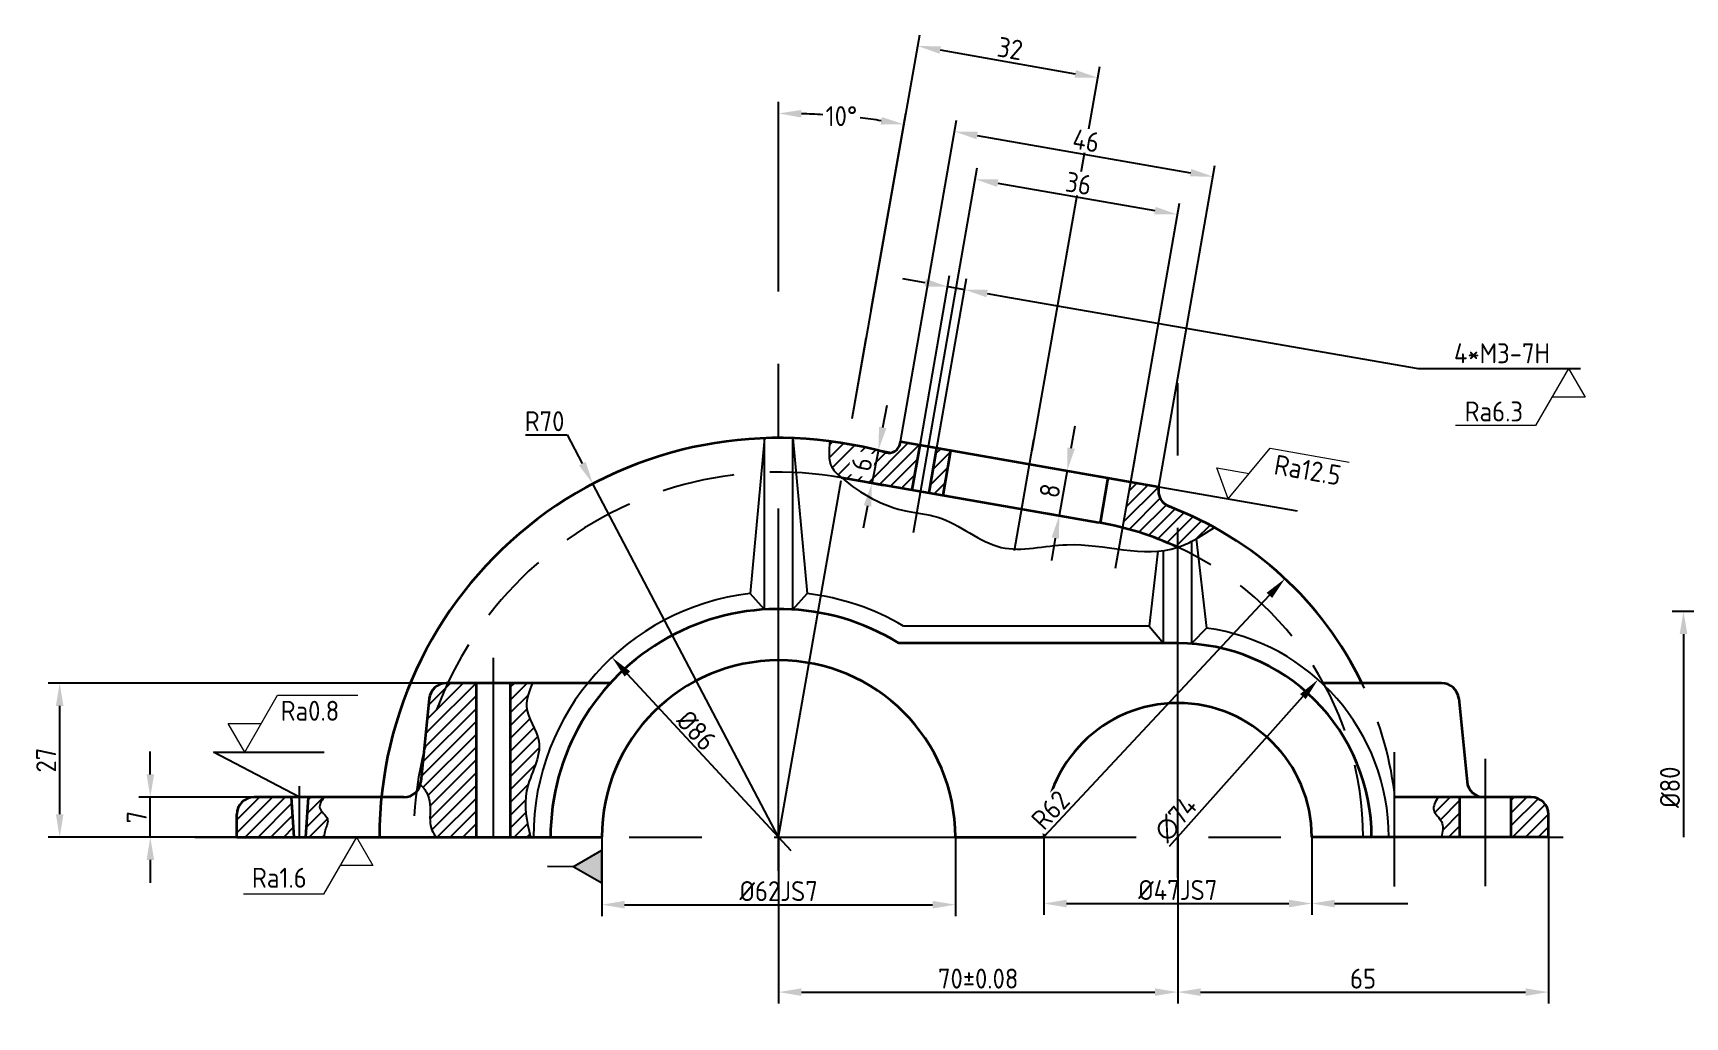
# Model space of a CAD drawing. Header units: millimetres. Extents: x 2023 to 2462, y 1729 to 2068.
# Drawn here: x 2024.7 to 2314.4, y 1895.3 to 2067.8 of the extents above; entities that cross this region are included whole.
import ezdxf
from ezdxf import colors
from ezdxf.entities.mleader import LeaderData, LeaderLine
from ezdxf.math import Vec2, Vec3

# ---------------------------------------------------------------- set-up
doc = ezdxf.new("R2010")
doc.units = ezdxf.units.MM
doc.linetypes.add('CENTERX2', pattern=[101.6, 63.5, -12.7, 12.7, -12.7])
doc.linetypes.add('HIDDENX2', pattern=[19.05, 12.7, -6.35])
for name, color, linetype in [('中心线', 1, 'CENTERX2'), ('标注', 3, 'Continuous'), ('细实线', 7, 'Continuous'), ('虚线', 7, 'HIDDENX2')]:
    doc.layers.add(name, color=color, linetype=linetype)
doc.layers.add('粗实线', color=7, linetype='Continuous', lineweight=35)
doc.styles.add('ISOCP', font='isocp.shx', dxfattribs={"height": 3.5})
doc.styles.get("Standard").update_dxf_attribs({"font": 'arial.ttf'})
doc.dimstyles.new('ISO-25$0', dxfattribs={"dimtxt": 3.5, "dimasz": 4, "dimexe": 2, "dimexo": 0, "dimtad": 1, "dimtoh": 1, "dimdsep": 46, "dimtxsty": 'ISOCP', "dimcen": 2.5, "dimadec": 0, "dimazin": 0, "dimtfac": 1, "dimtmove": 0, "dimatfit": 3, "dimfxl": 1, "dimtfill": 1, "dimarcsym": 0})
doc.dimstyles.new('ISO-25$2', dxfattribs={"dimtxt": 3.5, "dimasz": 4, "dimexe": 2, "dimexo": 0, "dimtad": 0, "dimtih": 1, "dimtoh": 1, "dimdsep": 46, "dimtxsty": 'ISOCP', "dimcen": 2.5, "dimadec": 0, "dimazin": 0, "dimtfac": 1, "dimtmove": 0, "dimatfit": 3, "dimfxl": 1, "dimtfill": 1, "dimarcsym": 0})
doc.dimstyles.new('ISO-25$3', dxfattribs={"dimtxt": 3.5, "dimasz": 4, "dimexe": 2, "dimexo": 0, "dimtad": 1, "dimtoh": 1, "dimdsep": 46, "dimtxsty": 'ISOCP', "dimcen": 2.5, "dimadec": 0, "dimazin": 0, "dimtfac": 1, "dimtmove": 0, "dimatfit": 3, "dimfxl": 1, "dimtfill": 1, "dimarcsym": 0})
doc.dimstyles.new('ISO-25$4', dxfattribs={"dimtxt": 3.5, "dimasz": 4, "dimexe": 2, "dimexo": 0, "dimtad": 1, "dimtoh": 1, "dimdsep": 46, "dimtxsty": 'ISOCP', "dimcen": 2.5, "dimadec": 0, "dimazin": 0, "dimtfac": 1, "dimtmove": 0, "dimatfit": 3, "dimfxl": 1, "dimtfill": 1, "dimarcsym": 0})
doc.dimstyles.new('半剖 ISO-25', dxfattribs={"dimtxt": 3.5, "dimasz": 4, "dimexe": 2, "dimexo": 0, "dimtad": 1, "dimtoh": 1, "dimdsep": 46, "dimtxsty": 'ISOCP', "dimblk2": 'NONE', "dimsah": 1, "dimcen": 2.5, "dimse2": 1, "dimadec": 0, "dimazin": 0, "dimtfac": 1, "dimtmove": 0, "dimatfit": 3, "dimfxl": 1, "dimarcsym": 0})
pattern_1 = [(45, (-795.8402, -80.04), (-1.122532, 1.122532), [])]

# ---------------------------------------------------------------- blocks, each defined once
blk = doc.blocks.new('*D101')
at = {"layer": 'Defpoints', "color": 0, "transparency": 16777216}
for p in [(2333.64, 1966.39), (2314.11, 1926.8), (2333.64, 1926.8)]:
    blk.add_point(p, dxfattribs=at)
at = {"layer": '标注', "color": 0, "lineweight": -2, "transparency": 16777216}
for p, q in [((2333.64, 1966.39), (2312.11, 1966.39)), ((2314.11, 1962.39), (2314.11, 1926.8))]:
    blk.add_line(p, q, dxfattribs=at)
at = {"layer": '标注', "color": 0, "transparency": 16777216}
blk.add_solid([(2313.44, 1962.39), (2314.78, 1962.39), (2314.11, 1966.39)], dxfattribs=at)
at = {"layer": '标注', "color": 0, "transparency": 16777216, "insert": (2311.73, 1935.55), "char_height": 3.5, "attachment_point": 5, "rotation": 90, "style": 'ISOCP'}
blk.add_mtext('%%C80', dxfattribs=at)
blk = doc.blocks.new('_None')
blk = doc.blocks.new('*D79')
at = {"layer": 'Defpoints', "color": 0, "transparency": 16777216}
for p in [(2201.91, 1926.8), (2248.91, 1926.8), (2248.91, 1915.15)]:
    blk.add_point(p, dxfattribs=at)
at = {"layer": '标注', "color": 0, "lineweight": -2, "transparency": 16777216}
for p, q in [((2201.91, 1926.8), (2201.91, 1913.15)), ((2248.91, 1926.8), (2248.91, 1913.15)), ((2205.91, 1915.15), (2244.91, 1915.15))]:
    blk.add_line(p, q, dxfattribs=at)
at = {"layer": '标注', "color": 0, "transparency": 16777216}
for points in [[(2205.91, 1915.82), (2205.91, 1914.48), (2201.91, 1915.15)], [(2244.91, 1915.82), (2244.91, 1914.48), (2248.91, 1915.15)]]:
    blk.add_solid(points, dxfattribs=at)
at = {"layer": '标注', "color": 0, "transparency": 16777216, "insert": (2225.41, 1917.52), "char_height": 3.5, "attachment_point": 5, "style": 'ISOCP', "bg_fill": 3, "box_fill_scale": 1.1, "bg_fill_color": 256, "bg_fill_true_color": 13158600, "bg_fill_transparency": 0}
blk.add_mtext('%%C47JS7', dxfattribs=at)
blk = doc.blocks.new('*D80')
at = {"layer": 'Defpoints', "color": 0, "transparency": 16777216}
for p in [(2124.41, 1926.8), (2186.41, 1926.8), (2186.41, 1914.95)]:
    blk.add_point(p, dxfattribs=at)
at = {"layer": '标注', "color": 0, "lineweight": -2, "transparency": 16777216}
for p, q in [((2124.41, 1926.8), (2124.41, 1912.95)), ((2186.41, 1926.8), (2186.41, 1912.95)), ((2128.41, 1914.95), (2182.41, 1914.95))]:
    blk.add_line(p, q, dxfattribs=at)
at = {"layer": '标注', "color": 0, "transparency": 16777216}
for points in [[(2128.41, 1915.62), (2128.41, 1914.28), (2124.41, 1914.95)], [(2182.41, 1915.62), (2182.41, 1914.28), (2186.41, 1914.95)]]:
    blk.add_solid(points, dxfattribs=at)
at = {"layer": '标注', "color": 0, "transparency": 16777216, "insert": (2155.41, 1917.33), "char_height": 3.5, "attachment_point": 5, "style": 'ISOCP', "bg_fill": 3, "box_fill_scale": 1.1, "bg_fill_color": 256, "bg_fill_true_color": 13158600, "bg_fill_transparency": 0}
blk.add_mtext('%%C62JS7', dxfattribs=at)
blk = doc.blocks.new('*D81')
at = {"layer": 'Defpoints', "color": 0, "transparency": 16777216}
for p in [(2155.41, 1926.8), (2225.41, 1926.8), (2225.41, 1899.62)]:
    blk.add_point(p, dxfattribs=at)
at = {"layer": '标注', "color": 0, "lineweight": -2, "transparency": 16777216}
for p, q in [((2155.41, 1926.8), (2155.41, 1897.62)), ((2225.41, 1926.8), (2225.41, 1897.62)), ((2159.41, 1899.62), (2221.41, 1899.62))]:
    blk.add_line(p, q, dxfattribs=at)
at = {"layer": '标注', "color": 0, "transparency": 16777216}
for points in [[(2159.41, 1900.28), (2159.41, 1898.95), (2155.41, 1899.62)], [(2221.41, 1900.28), (2221.41, 1898.95), (2225.41, 1899.62)]]:
    blk.add_solid(points, dxfattribs=at)
at = {"layer": '标注', "color": 0, "transparency": 16777216, "insert": (2190.41, 1901.99), "char_height": 3.5, "attachment_point": 5, "style": 'ISOCP', "bg_fill": 3, "box_fill_scale": 1.1, "bg_fill_color": 256, "bg_fill_true_color": 13158600, "bg_fill_transparency": 0}
blk.add_mtext('70%%P0.08', dxfattribs=at)
blk = doc.blocks.new('*D82')
at = {"layer": 'Defpoints', "color": 0, "transparency": 16777216}
for p in [(2225.41, 1926.8), (2290.41, 1926.8), (2290.41, 1899.62)]:
    blk.add_point(p, dxfattribs=at)
at = {"layer": '标注', "color": 0, "lineweight": -2, "transparency": 16777216}
for p, q in [((2225.41, 1926.8), (2225.41, 1897.62)), ((2290.41, 1926.8), (2290.41, 1897.62)), ((2229.41, 1899.62), (2286.41, 1899.62))]:
    blk.add_line(p, q, dxfattribs=at)
at = {"layer": '标注', "color": 0, "transparency": 16777216}
for points in [[(2229.41, 1900.28), (2229.41, 1898.95), (2225.41, 1899.62)], [(2286.41, 1900.28), (2286.41, 1898.95), (2290.41, 1899.62)]]:
    blk.add_solid(points, dxfattribs=at)
at = {"layer": '标注', "color": 0, "transparency": 16777216, "insert": (2257.91, 1901.99), "char_height": 3.5, "attachment_point": 5, "style": 'ISOCP', "bg_fill": 3, "box_fill_scale": 1.1, "bg_fill_color": 256, "bg_fill_true_color": 13158600, "bg_fill_transparency": 0}
blk.add_mtext('65', dxfattribs=at)
blk = doc.blocks.new('*D83')
at = {"layer": 'Defpoints', "color": 0, "transparency": 16777216}
blk.add_point((2244.22, 1972.12), dxfattribs=at)
at = {"layer": '标注', "color": 0, "lineweight": -2, "transparency": 16777216}
blk.add_line((2202.06, 1926.97), (2241.49, 1969.2), dxfattribs=at)
at = {"layer": '标注', "color": 0, "transparency": 16777216}
blk.add_solid([(2241, 1969.65), (2241.97, 1968.74), (2244.22, 1972.12)], dxfattribs=at)
at = {"layer": '标注', "color": 0, "transparency": 16777216, "insert": (2203.09, 1931.55), "char_height": 3.5, "attachment_point": 5, "rotation": 46.9681, "style": 'ISOCP', "bg_fill": 3, "box_fill_scale": 1.1, "bg_fill_color": 256, "bg_fill_true_color": 13158600, "bg_fill_transparency": 0}
blk.add_mtext('R62', dxfattribs=at)
at = {"layer": 'Defpoints', "color": 0, "transparency": 16777216}
blk.add_point((2201.91, 1926.8), dxfattribs=at)
blk = doc.blocks.new('*D84')
at = {"layer": 'Defpoints', "color": 0, "transparency": 16777216}
for p in [(2250.02, 1954.43), (2200.8, 1899.17)]:
    blk.add_point(p, dxfattribs=at)
at = {"layer": '标注', "color": 0, "lineweight": -2, "transparency": 16777216}
blk.add_line((2223.98, 1925.2), (2247.36, 1951.44), dxfattribs=at)
at = {"layer": '标注', "color": 0, "transparency": 16777216}
blk.add_solid([(2246.86, 1951.88), (2247.86, 1951), (2250.02, 1954.43)], dxfattribs=at)
at = {"layer": '标注', "color": 0, "transparency": 16777216, "insert": (2225.07, 1929.99), "char_height": 3.5, "attachment_point": 5, "rotation": 48.3043, "style": 'ISOCP'}
blk.add_mtext('∅74', dxfattribs=at)
blk = doc.blocks.new('*D85')
at = {"layer": 'Defpoints', "color": 0, "transparency": 16777216}
for p in [(2126.17, 1958.33), (2184.66, 1895.26)]:
    blk.add_point(p, dxfattribs=at)
at = {"layer": '标注', "color": 0, "lineweight": -2, "transparency": 16777216}
blk.add_line((2157.62, 1924.42), (2128.89, 1955.4), dxfattribs=at)
at = {"layer": '标注', "color": 0, "transparency": 16777216}
blk.add_solid([(2129.38, 1955.85), (2128.4, 1954.95), (2126.17, 1958.33)], dxfattribs=at)
blk = doc.blocks.new('*D86')
at = {"layer": 'Defpoints', "color": 0, "transparency": 16777216}
for p in [(2122.84, 1988.76), (2155.41, 1926.8)]:
    blk.add_point(p, dxfattribs=at)
at = {"layer": '标注', "color": 0, "lineweight": -2, "transparency": 16777216}
for p, q in [((2111.04, 1997.36), (2118.32, 1997.36)), ((2118.32, 1997.36), (2120.98, 1992.3)), ((2155.41, 1926.8), (2122.84, 1988.76))]:
    blk.add_line(p, q, dxfattribs=at)
at = {"layer": '标注', "color": 0, "transparency": 16777216}
blk.add_solid([(2121.57, 1992.61), (2120.39, 1991.99), (2122.84, 1988.76)], dxfattribs=at)
at = {"layer": '标注', "color": 0, "transparency": 16777216, "insert": (2114.37, 1999.73), "char_height": 3.5, "attachment_point": 5, "style": 'ISOCP', "bg_fill": 3, "box_fill_scale": 1.1, "bg_fill_color": 256, "bg_fill_true_color": 13158600, "bg_fill_transparency": 0}
blk.add_mtext('R70', dxfattribs=at)
blk = doc.blocks.new('基准')
at = {"layer": '细实线', "transparency": 33554687}
h = blk.add_hatch(color=256, dxfattribs=at)
h.set_gradient(color1=(0, 255, 0), color2=(0, 255, 0), tint=1)
h.paths.add_polyline_path([(2.89, 5), (-2.89, 5), (0, 0)])
at = {"layer": '标注'}
for p, q in [((-2.89, 5), (2.89, 5)), ((0, 0), (-2.89, 5)), ((0, 0), (2.89, 5))]:
    blk.add_line(p, q, dxfattribs=at)
blk = doc.blocks.new('*D87')
at = {"layer": 'Defpoints', "color": 0, "transparency": 16777216}
for p in [(2080.05, 1933.8), (2080.05, 1926.8)]:
    blk.add_point(p, dxfattribs=at)
at = {"layer": '标注', "color": 0, "lineweight": -2, "transparency": 16777216}
for p, q in [((2045.22, 1937.8), (2045.22, 1941.8)), ((2080.05, 1933.8), (2043.22, 1933.8)), ((2045.22, 1926.8), (2045.22, 1933.8)), ((2080.05, 1926.8), (2043.22, 1926.8)), ((2045.22, 1922.8), (2045.22, 1918.8))]:
    blk.add_line(p, q, dxfattribs=at)
at = {"layer": '标注', "color": 0, "transparency": 16777216}
for points in [[(2044.56, 1937.8), (2045.89, 1937.8), (2045.22, 1933.8)], [(2044.56, 1922.8), (2045.89, 1922.8), (2045.22, 1926.8)]]:
    blk.add_solid(points, dxfattribs=at)
at = {"layer": '标注', "color": 0, "transparency": 16777216, "insert": (2042.85, 1930.3), "char_height": 3.5, "attachment_point": 5, "rotation": 90, "style": 'ISOCP', "bg_fill": 3, "box_fill_scale": 1.1, "bg_fill_color": 256, "bg_fill_true_color": 13158600, "bg_fill_transparency": 0}
blk.add_mtext('7', dxfattribs=at)
at = {"layer": 'Defpoints', "color": 0, "transparency": 16777216}
blk.add_point((2045.22, 1933.8), dxfattribs=at)
blk = doc.blocks.new('*D88')
at = {"layer": 'Defpoints', "color": 0, "transparency": 16777216}
for p in [(2029.33, 1953.8), (2103.75, 1953.8), (2087.82, 1926.8)]:
    blk.add_point(p, dxfattribs=at)
at = {"layer": '标注', "color": 0, "lineweight": -2, "transparency": 16777216}
for p, q in [((2103.75, 1953.8), (2027.33, 1953.8)), ((2029.33, 1930.8), (2029.33, 1949.8)), ((2087.82, 1926.8), (2027.33, 1926.8))]:
    blk.add_line(p, q, dxfattribs=at)
at = {"layer": '标注', "color": 0, "transparency": 16777216}
for points in [[(2028.66, 1949.8), (2029.99, 1949.8), (2029.33, 1953.8)], [(2028.66, 1930.8), (2029.99, 1930.8), (2029.33, 1926.8)]]:
    blk.add_solid(points, dxfattribs=at)
at = {"layer": '标注', "color": 0, "transparency": 16777216, "insert": (2026.95, 1940.3), "char_height": 3.5, "attachment_point": 5, "rotation": 90, "style": 'ISOCP', "bg_fill": 3, "box_fill_scale": 1.1, "bg_fill_color": 256, "bg_fill_true_color": 13158600, "bg_fill_transparency": 0}
blk.add_mtext('27', dxfattribs=at)
blk = doc.blocks.new('*D89')
at = {"layer": 'Defpoints', "color": 0, "transparency": 16777216}
for p in [(2155.41, 2027.54), (2171.67, 2019.32), (2155.41, 1926.8), (2155.41, 1920.9)]:
    blk.add_point(p, dxfattribs=at)
at = {"layer": '标注', "color": 0, "lineweight": -2, "transparency": 16777216}
for p, q in [((2155.41, 2027.54), (2155.41, 2055.71)), ((2171.67, 2019.32), (2177.72, 2053.76))]:
    blk.add_line(p, q, dxfattribs=at)
for start, end in [(86.4883, 88.194), (81.8399, 83.5423)]:
    blk.add_arc((2155.41, 1926.8), 126.91, start, end, dxfattribs=at)
at = {"layer": '标注', "color": 0, "transparency": 16777216}
for points in [[(2159.4, 2052.98), (2159.42, 2054.31), (2155.41, 2053.71)], [(2173.53, 2053.08), (2173.32, 2051.76), (2177.37, 2051.79)]]:
    blk.add_solid(points, dxfattribs=at)
at = {"layer": '标注', "color": 0, "transparency": 16777216, "insert": (2166.43, 2053.23), "char_height": 3.5, "attachment_point": 5, "style": 'ISOCP', "bg_fill": 3, "box_fill_scale": 1.1, "bg_fill_color": 256, "bg_fill_true_color": 13158600, "bg_fill_transparency": 0}
blk.add_mtext('10°', dxfattribs=at)
at = {"layer": 'Defpoints', "color": 0, "transparency": 16777216}
blk.add_point((2170.09, 2052.85), dxfattribs=at)
blk = doc.blocks.new('*D61')
at = {"layer": 'Defpoints', "color": 0, "transparency": 16777216}
for p in [(2211.38, 2059.96), (2168.3, 2000.18), (2199.86, 1994.62)]:
    blk.add_point(p, dxfattribs=at)
at = {"layer": '标注', "color": 0, "lineweight": -2, "transparency": 16777216}
for p, q in [((2168.3, 2000.18), (2180.17, 2067.49)), ((2183.76, 2064.83), (2207.44, 2060.65)), ((2199.86, 1994.62), (2211.73, 2061.93))]:
    blk.add_line(p, q, dxfattribs=at)
at = {"layer": '标注', "color": 0, "transparency": 16777216}
for points in [[(2183.88, 2065.48), (2183.65, 2064.17), (2179.82, 2065.52)], [(2207.56, 2061.31), (2207.33, 2060), (2211.38, 2059.96)]]:
    blk.add_solid(points, dxfattribs=at)
at = {"layer": '标注', "color": 0, "transparency": 16777216, "insert": (2196.02, 2065.08), "char_height": 3.5, "attachment_point": 5, "rotation": 350, "style": 'ISOCP', "bg_fill": 3, "box_fill_scale": 1.1, "bg_fill_color": 256, "bg_fill_true_color": 13158600, "bg_fill_transparency": 0}
blk.add_mtext('32', dxfattribs=at)
blk = doc.blocks.new('*D90')
at = {"layer": 'Defpoints', "color": 0, "transparency": 16777216}
for p in [(2231.59, 2042.62), (2176.78, 1996.16), (2222.09, 1988.24)]:
    blk.add_point(p, dxfattribs=at)
at = {"layer": '标注', "color": 0, "lineweight": -2, "transparency": 16777216}
for p, q in [((2176.78, 1996.16), (2186.62, 2052.51)), ((2190.21, 2049.85), (2227.65, 2043.31)), ((2222.09, 1988.24), (2231.93, 2044.59))]:
    blk.add_line(p, q, dxfattribs=at)
at = {"layer": '标注', "color": 0, "transparency": 16777216}
for points in [[(2190.33, 2050.51), (2190.1, 2049.19), (2186.27, 2050.54)], [(2227.76, 2043.97), (2227.53, 2042.66), (2231.59, 2042.62)]]:
    blk.add_solid(points, dxfattribs=at)
at = {"layer": '标注', "color": 0, "transparency": 16777216, "insert": (2209.34, 2048.92), "char_height": 3.5, "attachment_point": 5, "rotation": 350.0934, "style": 'ISOCP', "bg_fill": 3, "box_fill_scale": 1.1, "bg_fill_color": 256, "bg_fill_true_color": 13158600, "bg_fill_transparency": 0}
blk.add_mtext('46', dxfattribs=at)
blk = doc.blocks.new('*D91')
at = {"layer": 'Defpoints', "color": 0, "transparency": 16777216}
for p in [(2225.35, 2035.98), (2181.7, 1995.3), (2217.17, 1989.1)]:
    blk.add_point(p, dxfattribs=at)
at = {"layer": '标注', "color": 0, "lineweight": -2, "transparency": 16777216}
for p, q in [((2181.7, 1995.3), (2190.23, 2044.14)), ((2193.83, 2041.49), (2221.41, 2036.67)), ((2217.17, 1989.1), (2225.7, 2037.95))]:
    blk.add_line(p, q, dxfattribs=at)
at = {"layer": '标注', "color": 0, "transparency": 16777216}
for points in [[(2193.94, 2042.14), (2193.71, 2040.83), (2189.89, 2042.17)], [(2221.53, 2037.32), (2221.3, 2036.01), (2225.35, 2035.98)]]:
    blk.add_solid(points, dxfattribs=at)
at = {"layer": '标注', "color": 0, "transparency": 16777216, "insert": (2208.03, 2041.42), "char_height": 3.5, "attachment_point": 5, "rotation": 350.0934, "style": 'ISOCP', "bg_fill": 3, "box_fill_scale": 1.1, "bg_fill_color": 256, "bg_fill_true_color": 13158600, "bg_fill_transparency": 0}
blk.add_mtext('36', dxfattribs=at)
blk = doc.blocks.new('*D92')
at = {"layer": 'Defpoints', "color": 0, "transparency": 16777216}
for p in [(2188.01, 2022.81), (2180.22, 1995.55), (2183.18, 1995.04)]:
    blk.add_point(p, dxfattribs=at)
at = {"layer": '标注', "color": 0, "lineweight": -2, "transparency": 16777216}
for p, q in [((2180.22, 1995.55), (2185.4, 2025.3)), ((2181.12, 2024.01), (2177.18, 2024.7)), ((2183.18, 1995.04), (2188.36, 2024.78)), ((2185.06, 2023.33), (2188.01, 2022.81)), ((2191.96, 2022.13), (2195.9, 2021.44))]:
    blk.add_line(p, q, dxfattribs=at)
at = {"layer": '标注', "color": 0, "transparency": 16777216}
for points in [[(2181.23, 2024.67), (2181, 2023.36), (2185.06, 2023.33)], [(2192.07, 2022.78), (2191.84, 2021.47), (2188.01, 2022.81)]]:
    blk.add_solid(points, dxfattribs=at)
blk = doc.blocks.new('*D93')
at = {"layer": 'Defpoints', "color": 0, "transparency": 16777216}
for p in [(2213.22, 1989.79), (2204.63, 1983.18), (2211.84, 1981.91)]:
    blk.add_point(p, dxfattribs=at)
at = {"layer": '标注', "color": 0, "lineweight": -2, "transparency": 16777216}
for p, q in [((2206.71, 1995), (2207.41, 1998.94)), ((2213.22, 1989.79), (2204.05, 1991.41)), ((2206.02, 1991.06), (2204.63, 1983.18)), ((2211.84, 1981.91), (2202.66, 1983.53)), ((2203.93, 1979.24), (2203.24, 1975.31))]:
    blk.add_line(p, q, dxfattribs=at)
at = {"layer": '标注', "color": 0, "transparency": 16777216}
for points in [[(2206.06, 1995.12), (2207.37, 1994.89), (2206.02, 1991.06)], [(2203.28, 1979.36), (2204.59, 1979.13), (2204.63, 1983.18)]]:
    blk.add_solid(points, dxfattribs=at)
at = {"layer": '标注', "color": 0, "transparency": 16777216, "insert": (2202.98, 1987.54), "char_height": 3.5, "attachment_point": 5, "rotation": 80, "style": 'ISOCP', "bg_fill": 3, "box_fill_scale": 1.1, "bg_fill_color": 256, "bg_fill_true_color": 13158600, "bg_fill_transparency": 0}
blk.add_mtext('8', dxfattribs=at)
blk = doc.blocks.new('*D94')
at = {"layer": '标注', "color": 0, "lineweight": -2, "transparency": 16777216}
for p, q in [((2173.67, 1998.62), (2174.43, 2002.55)), ((2167.56, 1995.74), (2174.87, 1994.32)), ((2172.91, 1994.7), (2171.76, 1988.81)), ((2166.42, 1989.85), (2173.73, 1988.43)), ((2171, 1984.88), (2170.24, 1980.95))]:
    blk.add_line(p, q, dxfattribs=at)
at = {"layer": '标注', "color": 0, "transparency": 16777216}
for points in [[(2173.02, 1998.75), (2174.33, 1998.5), (2172.91, 1994.7)], [(2170.35, 1985.01), (2171.66, 1984.75), (2171.76, 1988.81)]]:
    blk.add_solid(points, dxfattribs=at)
at = {"layer": '标注', "color": 0, "transparency": 16777216, "insert": (2170, 1992.21), "char_height": 3.5, "attachment_point": 5, "rotation": 79.0041, "style": 'ISOCP', "bg_fill": 3, "box_fill_scale": 1.1, "bg_fill_color": 256, "bg_fill_true_color": 13158600, "bg_fill_transparency": 0}
blk.add_mtext('6', dxfattribs=at)
at = {"layer": 'Defpoints', "color": 0, "transparency": 16777216}
for p in [(2167.56, 1995.74), (2166.42, 1989.85), (2171.76, 1988.81)]:
    blk.add_point(p, dxfattribs=at)
blk = doc.blocks.new('去除表面')
at = {"layer": '标注', "lineweight": 0}
for p, q in [((0, 0), (5.77, 10)), ((0, 0), (-2.89, 5)), ((-2.89, 5), (2.89, 5))]:
    blk.add_line(p, q, dxfattribs=at)
blk = doc.blocks.new('去除材料')
at = {"layer": '粗实线', "color": 3, "lineweight": 0}
blk.add_line((5.77, 10), (19.84, 10), dxfattribs=at)
blk.add_blockref('去除表面', (0, 0), dxfattribs=at)
blk = doc.blocks.new('RA12.5NEW')
at = {"color": 3, "lineweight": 35}
blk.add_blockref('去除材料', (0, 0), dxfattribs=at)
at = {"color": 3, "lineweight": 0, "insert": (7.03, 9.13), "char_height": 3.5, "attachment_point": 1, "style": 'ISOCP'}
blk.add_mtext_dynamic_manual_height_columns('Ra12.5', width=14.0667, gutter_width=17.5, heights=[0], dxfattribs=at)

msp = doc.modelspace()

# ---------------------------------------------------------------- hatches: boundary and pattern name
at = {"layer": '细实线', "transparency": 33554687}
h = msp.add_hatch(dxfattribs=at)
h.set_pattern_fill('ANSI31', color=256, scale=0.5)
h.set_pattern_definition(pattern_1)
edge = h.paths.add_edge_path()
edge.add_line((2102.408, 1953.8), (2097.382, 1953.8))
edge.add_arc((2155.408, 1926.8), 64, 155.04698, 166.3327)
edge.add_line((2093.22, 1941.922), (2092.678, 1936.501))
edge.add_arc((2089.693, 1936.8), 3, 345.3139, 354.28941, ccw=False)
edge.add_spline(control_points=[(2092.595, 1936.039), (2093.11, 1935.439), (2094.633, 1933.662), (2094.096, 1930.604), (2094.47, 1928.068), (2095.039, 1927.195), (2095.296, 1926.8)], knot_values=[0, 0, 0, 0, 2.2971954, 6.7930294, 8.4871177, 9.8842731, 9.8842731, 9.8842731, 9.8842731], degree=3, periodic=0)
edge.add_line((2095.296, 1926.8), (2102.408, 1926.8))
edge.add_line((2102.408, 1926.8), (2102.408, 1953.8))
h.paths.add_polyline_path([(2097.382, 1953.8), (2097.123, 1953.8, 0.3853136), (2094.138, 1951.098), (2093.22, 1941.922, -0.0492831)], flags=17)
edge = h.paths.add_edge_path()
edge.add_spline(control_points=[(2111.868, 1926.8), (2111.259, 1929.521), (2109.982, 1935.233), (2115.319, 1942.906), (2110.265, 1948.959), (2111.682, 1952.429), (2112.242, 1953.8)], knot_values=[0, 0, 0, 0, 8.1593761, 17.1239706, 23.5760749, 27.78678, 27.78678, 27.78678, 27.78678], degree=3, periodic=0)
edge.add_line((2112.242, 1953.8), (2108.408, 1953.8))
edge.add_line((2108.408, 1953.8), (2108.408, 1926.8))
edge.add_line((2108.408, 1926.8), (2111.868, 1926.8))
h.paths.add_polyline_path([(2180.224, 1995.556), (2176.777, 1996.158), (2176.715, 1995.807, -0.4430306), (2174.208, 1994.228, 0.0244969), (2167.523, 1995.744), (2166.484, 1989.834), (2178.835, 1987.677)])
edge = h.paths.add_edge_path()
edge.add_arc((2155.408, 1926.8), 70, 80.03392, 82.6044)
edge.add_spline(control_points=[(2164.418, 1996.218), (2164.238, 1994.578), (2163.959, 1992.053), (2165.768, 1990.398), (2166.419, 1989.846)], knot_values=[0, 0, 0, 0, 4.5637493, 7.0298501, 7.0298501, 7.0298501, 7.0298501], degree=3, periodic=0)
edge.add_line((2166.419, 1989.846), (2166.484, 1989.834))
edge.add_line((2166.484, 1989.834), (2167.523, 1995.744))
h.paths.add_polyline_path([(2222.061, 1988.075), (2222.091, 1988.244), (2217.165, 1989.104), (2215.747, 1981.063, -0.0458654), (2225.408, 1977.63), (2225.408, 1984.174, 0.0063262), (2223.949, 1984.75, -0.3599043)])
h.paths.add_polyline_path([(2185.642, 1994.609), (2183.18, 1995.039), (2181.79, 1987.161), (2184.253, 1986.731)])
edge = h.paths.add_edge_path()
edge.add_arc((2201.908, 1926.8), 62, 61.13804, 67.72625)
edge.add_line((2225.408, 1984.174), (2225.408, 1977.63))
edge.add_spline(control_points=[(2225.408, 1977.63), (2226.259, 1977.911), (2227.098, 1978.284), (2227.908, 1978.704)], knot_values=[68.7499605, 68.7499605, 68.7499605, 68.7499605, 71.4713153, 71.4713153, 71.4713153, 71.4713153], degree=3, periodic=0)
edge.add_spline(control_points=[(2227.908, 1978.704), (2227.976, 1978.739), (2228.221, 1978.868), (2228.464, 1979.001), (2228.639, 1979.099)], knot_values=[71.4713153, 71.4713153, 71.4713153, 71.4713153, 71.6978868, 72.2985315, 72.2985315, 72.2985315, 72.2985315], degree=3, periodic=0)
edge.add_spline(control_points=[(2228.639, 1979.099), (2229.738, 1979.717), (2230.787, 1980.408), (2231.836, 1981.099)], knot_values=[72.2985315, 72.2985315, 72.2985315, 72.2985315, 76.0704566, 76.0704566, 76.0704566, 76.0704566], degree=3, periodic=0)
edge = h.paths.add_edge_path()
edge.add_line((2274.908, 1933.8), (2271.078, 1933.8))
edge.add_spline(control_points=[(2271.078, 1933.8), (2270.607, 1933.011), (2269.656, 1931.42), (2272.239, 1929.566), (2271.864, 1927.754), (2271.667, 1926.8)], knot_values=[0, 0, 0, 0, 2.3943137, 4.8341639, 7.5441708, 7.5441708, 7.5441708, 7.5441708], degree=3, periodic=0)
edge.add_line((2271.667, 1926.8), (2274.908, 1926.8))
edge.add_line((2274.908, 1926.8), (2274.908, 1933.8))
h.paths.add_polyline_path([(2290.408, 1930.8, 0.4142136), (2287.408, 1933.8), (2283.908, 1933.8), (2283.908, 1926.8), (2290.408, 1926.8)])
h.paths.add_polyline_path([(2365.636, 1987.8, -0.4142136), (2368.636, 1990.8), (2385.636, 1990.8), (2385.636, 1996.8), (2362.636, 1996.8, 0.4142136), (2359.636, 1993.8), (2359.636, 1972.432, -0.3765011), (2357.026, 1969.457), (2333.636, 1966.389), (2333.636, 1957.389), (2335.959, 1957.389, -0.0656492), (2335.847, 1958.238, -1), (2342.398, 1958.238, -0.0656492), (2342.286, 1957.389), (2365.636, 1957.389)])
h.paths.add_polyline_path([(2411.636, 1981.174, 0.4142136), (2408.636, 1984.174), (2385.636, 1984.174), (2385.636, 1978.174), (2402.636, 1978.174, -0.4142136), (2405.636, 1975.174), (2405.636, 1950.3), (2429.865, 1950.3, -0.1383521), (2429.472, 1951.693, -1), (2434.804, 1951.693, -0.1383521), (2434.411, 1950.3), (2437.636, 1950.3), (2437.636, 1960.8), (2414.292, 1963.493, -0.3809535), (2411.636, 1966.474)])
h = msp.add_hatch(dxfattribs=at)
h.set_pattern_fill('ANSI31', color=256, scale=0.5)
h.set_pattern_definition(pattern_1)
edge = h.paths.add_edge_path()
edge.add_spline(control_points=[(2075.641, 1926.8), (2075.707, 1927.212), (2075.874, 1928.264), (2076.875, 1930.215), (2074.291, 1931.711), (2075.235, 1933.131), (2075.68, 1933.8)], knot_values=[0, 0, 0, 0, 1.2766848, 3.2606827, 5.5642399, 7.619391, 7.619391, 7.619391, 7.619391], degree=3, periodic=0)
edge.add_line((2075.68, 1933.8), (2072.908, 1933.8))
edge.add_line((2072.908, 1933.8), (2072.408, 1926.8))
edge.add_line((2072.408, 1926.8), (2075.641, 1926.8))
h.paths.add_polyline_path([(2069.908, 1933.8), (2063.408, 1933.8, 0.4142136), (2060.408, 1930.8), (2060.408, 1926.8), (2070.408, 1926.8)])

# ---------------------------------------------------------------- linework, layer by layer
at = {"layer": '中心线'}
for p, q in [((2155.408, 1920.905), (2155.408, 2027.537)), ((2155.408, 1926.8), (2171.666, 2019.323)), ((2225.408, 1917.525), (2225.408, 2010.186)), ((2179.039, 1980.194), (2182.466, 1999.627)), ((2196.765, 1977.068), (2200.192, 1996.502)), ((2214.492, 1973.943), (2217.919, 1993.376)), ((2105.408, 1926.8), (2105.408, 1958.255)), ((2263.408, 1918.138), (2263.408, 1941.679)), ((2279.408, 1918.204), (2279.408, 1940.511)), ((2071.408, 1926.8), (2071.408, 1935.747)), ((2053.017, 1926.8), (2292.99, 1926.8))]:
    msp.add_line(p, q, dxfattribs=at)
at = {"layer": '标注'}
for p, q in [((2267.556, 2008.966), (2296.019, 2008.966)), ((2119.408, 1921.609), (2114.886, 1921.638))]:
    msp.add_line(p, q, dxfattribs=at)
at = {"layer": '粗实线'}
for p, q in [((2176.715, 1995.807), (2176.777, 1996.158)), ((2176.777, 1996.158), (2222.096, 1988.243)), ((2167.451, 1995.756), (2167.563, 1995.736)), ((2178.835, 1987.676), (2180.224, 1995.555)), ((2181.791, 1987.162), (2183.18, 1995.04)), ((2184.253, 1986.731), (2185.642, 1994.609)), ((2166.419, 1989.846), (2211.542, 1981.965)), ((2211.836, 1981.913), (2213.225, 1989.792)), ((2222.061, 1988.075), (2222.091, 1988.244)), ((2225.408, 1960.8), (2176.479, 1960.8)), ((2125.895, 1953.8), (2097.123, 1953.8)), ((2102.408, 1926.8), (2102.408, 1953.8)), ((2108.408, 1926.8), (2108.408, 1953.8)), ((2271.693, 1953.8), (2250.706, 1953.8)), ((2094.138, 1951.098), (2092.678, 1936.501)), ((2274.678, 1951.098), (2276.138, 1936.501)), ((2089.693, 1933.8), (2063.408, 1933.8)), ((2069.908, 1933.8), (2070.408, 1926.8)), ((2072.908, 1933.8), (2072.408, 1926.8)), ((2287.408, 1933.8), (2263.408, 1933.8)), ((2274.908, 1926.8), (2274.908, 1933.8)), ((2283.908, 1926.8), (2283.908, 1933.8)), ((2060.408, 1926.8), (2060.408, 1930.8)), ((2290.408, 1926.8), (2290.408, 1930.8)), ((2060.408, 1926.8), (2124.408, 1926.8)), ((2186.408, 1926.8), (2201.908, 1926.8)), ((2290.408, 1926.8), (2248.908, 1926.8))]:
    msp.add_line(p, q, dxfattribs=at)
for centre, radius, start, end in [((2155.408, 1926.8), 70, 74.42076, 180), ((2174.745, 1996.155), 2, 254.42076, 350), ((2225.015, 1987.554), 3, 170, 249.17608), ((2201.908, 1926.8), 62, 25.81609, 69.17608), ((2201.908, 1926.8), 56, 65.18796, 80.09337), ((2155.408, 1926.8), 40, 58.21167, 180), ((2225.408, 1926.8), 34, 359.93268, 90), ((2155.408, 1926.8), 31, 0, 180), ((2097.123, 1950.8), 3, 90, 174.28941), ((2271.693, 1950.8), 3, 5.71059, 90), ((2225.408, 1926.8), 23.5, 0, 180), ((2089.693, 1936.8), 3, 270, 354.28941), ((2279.123, 1936.8), 3, 185.71059, 270), ((2063.408, 1930.8), 3, 90, 180), ((2287.408, 1930.8), 3, 0, 90)]:
    msp.add_arc(centre, radius, start, end, dxfattribs=at)
at = {"layer": '细实线'}
for p, q in [((2152.908, 1996.755), (2150.408, 1969.513)), ((2152.908, 1966.722), (2152.908, 1996.755)), ((2157.908, 1966.722), (2157.908, 1996.755)), ((2157.908, 1996.755), (2160.408, 1969.51)), ((2228.639, 1979.099), (2230.448, 1963.455)), ((2221.928, 1976.948), (2220.408, 1963.8)), ((2222.908, 1960.722), (2222.908, 1977.056)), ((2227.908, 1960.722), (2227.908, 1978.704)), ((2220.408, 1963.8), (2177.317, 1963.8))]:
    msp.add_line(p, q, dxfattribs=at)
for centre, radius, start, end in [((2155.417, 1926.796), 43.009, 96.68734, 179.99551), ((2155.393, 1926.767), 43.036, 59.37381, 83.30832), ((2225.408, 1926.8), 37, 0, 82.17124)]:
    msp.add_arc(centre, radius, start, end, dxfattribs=at)
for points in [[(2164.418, 1996.218), (2164.755, 1991.666), (2166.419, 1989.846), (2177.944, 1983.945), (2183.317, 1982.897), (2194.439, 1977.611), (2205.981, 1978.081), (2225.408, 1977.63), (2228.11, 1978.81), (2231.836, 1981.099)], [(2112.242, 1953.8), (2111.212, 1949.717), (2113.366, 1943.635), (2111.212, 1934.933), (2111.868, 1926.8)], [(2092.595, 1936.039), (2093.917, 1934.16), (2094.286, 1929.68), (2094.61, 1928.017), (2095.296, 1926.8)], [(2075.68, 1933.8), (2074.949, 1931.879), (2076.278, 1929.998), (2075.902, 1928.05), (2075.641, 1926.8)], [(2271.078, 1933.8), (2270.304, 1931.534), (2271.667, 1929.51), (2271.667, 1926.8)]]:
    msp.add_spline(points, degree=3, dxfattribs=at)
at = {"layer": '虚线'}
for p, q in [((2152.908, 1966.722), (2150.408, 1969.513)), ((2157.908, 1966.722), (2160.408, 1969.51)), ((2220.408, 1963.8), (2222.908, 1960.8)), ((2230.448, 1963.455), (2227.908, 1960.8))]:
    msp.add_line(p, q, dxfattribs=at)
for centre, radius, start, end in [((2155.408, 1926.8), 64, 80, 180), ((2201.908, 1926.8), 56, 94.25948, 94.38563), ((2201.908, 1926.8), 56, 0, 65.18796), ((2201.908, 1926.8), 56, 131.46591, 131.4754), ((2201.893, 1926.797), 62.015, 7.28259, 25.81254)]:
    msp.add_arc(centre, radius, start, end, dxfattribs=at)

# ---------------------------------------------------------------- block references
at = {"layer": '标注', "rotation": 180}
msp.add_blockref('去除材料', (2293.946, 2008.966), dxfattribs=at)

# ---------------------------------------------------------------- texts
at = {"layer": '标注', "insert": (2273.853, 2013.392), "char_height": 3.5, "width": 18.375, "attachment_point": 1, "style": 'ISOCP'}
msp.add_mtext('4*M3-7H', dxfattribs=at)
at = {"layer": '标注', "insert": (2275.733, 2003.191), "char_height": 3.5, "attachment_point": 1, "style": 'ISOCP'}
msp.add_mtext_dynamic_manual_height_columns('Ra6.3', width=14.20659, gutter_width=17.5, heights=[0], dxfattribs=at)

# ---------------------------------------------------------------- dimensions: what is measured, and where the dimension line sits
at = {"layer": '标注'}
dim = msp.add_linear_dim(base=(2314.109, 1926.8), p1=(2333.636, 1966.389), p2=(2333.636, 1926.8), angle=90, text='%%C80', dimstyle='半剖 ISO-25', override={"dimjust": 2, "dimblk2": 'None', "dimsah": 1, "dimse2": 1, "dimsd2": 0}, dxfattribs=at)
dim.commit()
dim.dimension.update_dxf_attribs({"geometry": '*D101', "text_midpoint": (2311.734, 1935.551)})

# ---------------------------------------------------------------- next in the draw order: dimensions: what is measured, and where the dimension line sits
dim = msp.add_linear_dim(base=(2045.224, 1933.8), p1=(2080.055, 1926.8), p2=(2080.055, 1933.8), angle=90, dimstyle='ISO-25$0', dxfattribs=at)
dim.commit()
dim.dimension.update_dxf_attribs({"geometry": '*D87', "text_midpoint": (2042.849, 1930.3)})
for base, p1, p2, picture, middle in [((2186.408, 1914.951), (2124.408, 1926.8), (2186.408, 1926.8), '*D80', (2155.408, 1917.327)), ((2248.908, 1915.15), (2201.908, 1926.8), (2248.908, 1926.8), '*D79', (2225.408, 1917.525))]:
    dim = msp.add_linear_dim(base=base, p1=p1, p2=p2, text='%%C<>JS7', dimstyle='ISO-25$0', dxfattribs=at)
    dim.commit()
    dim.dimension.update_dxf_attribs({"geometry": picture, "text_midpoint": middle})

# ---------------------------------------------------------------- next in the draw order: block references
at = {"layer": '标注', "rotation": 29.99999999999998}
msp.add_blockref('基准', (2124.408, 1918.722), dxfattribs=at)

# ---------------------------------------------------------------- next in the draw order: texts
at = {"layer": '标注', "insert": (2063.053, 1921.42), "char_height": 3.5, "attachment_point": 1, "style": 'ISOCP'}
msp.add_mtext_dynamic_manual_height_columns('Ra1.6', width=14.92749, gutter_width=17.5, heights=[0], dxfattribs=at)

# ---------------------------------------------------------------- next in the draw order: dimensions: what is measured, and where the dimension line sits
at = {"layer": '标注'}
dim = msp.add_linear_dim(base=(2029.326, 1953.8), p1=(2087.821, 1926.8), p2=(2103.746, 1953.8), angle=90, dimstyle='ISO-25$0', dxfattribs=at)
dim.commit()
dim.dimension.update_dxf_attribs({"geometry": '*D88', "text_midpoint": (2026.95, 1940.3)})
dim = msp.add_linear_dim(base=(2225.408, 1899.615), p1=(2155.408, 1926.8), p2=(2225.408, 1926.8), text='<>%%P0.08', dimstyle='ISO-25$0', dxfattribs=at)
dim.commit()
dim.dimension.update_dxf_attribs({"geometry": '*D81', "text_midpoint": (2190.408, 1901.99)})

# ---------------------------------------------------------------- next in the draw order: linework, layer by layer
for p, q in [((2071.408, 1933.8), (2056.326, 1941.695)), ((2056.326, 1941.695), (2075.705, 1941.695))]:
    msp.add_line(p, q, dxfattribs=at)

# ---------------------------------------------------------------- next in the draw order: block references
msp.add_blockref('去除材料', (2061.771, 1941.695), dxfattribs=at)
at = {"layer": '标注', "rotation": 180}
msp.add_blockref('去除材料', (2081.378, 1926.8), dxfattribs=at)

# ---------------------------------------------------------------- next in the draw order: texts
at = {"layer": '标注', "insert": (2068.089, 1950.705), "char_height": 3.5, "attachment_point": 1, "style": 'ISOCP'}
msp.add_mtext_dynamic_manual_height_columns('Ra0.8', width=13.38846, gutter_width=17.5, heights=[0], dxfattribs=at)

# ---------------------------------------------------------------- next in the draw order: dimensions: what is measured, and where the dimension line sits
at = {"layer": '标注'}
dim = msp.add_diameter_dim_2p(p1=(2184.662, 1895.261), p2=(2126.172, 1958.332), text='          ', dimstyle='ISO-25$3', override={"dimtfill": 0}, dxfattribs=at)
dim.commit()
dim.dimension.update_dxf_attribs({"geometry": '*D85', "text_midpoint": (2152.439, 1930.007), "dimtype": 163})
dim = msp.add_linear_dim(base=(2290.408, 1899.615), p1=(2225.408, 1926.8), p2=(2290.408, 1926.8), dimstyle='ISO-25$0', override={"dimtmove": 1}, dxfattribs=at)
dim.commit()
dim.dimension.update_dxf_attribs({"geometry": '*D82', "text_midpoint": (2257.908, 1901.99)})

# ---------------------------------------------------------------- next in the draw order: dimensions: what is measured, and where the dimension line sits
for center, mpoint, picture, middle in [((2155.408, 1926.8), (2122.839, 1988.761), '*D86', (2114.368, 1997.359)), ((2201.908, 1926.8), (2244.217, 1972.12), '*D83', (2204.83, 1929.93))]:
    dim = msp.add_radius_dim(center=center, mpoint=mpoint, dimstyle='ISO-25$4', dxfattribs=at)
    dim.commit()
    dim.dimension.update_dxf_attribs({"geometry": picture, "text_midpoint": middle, "dimtype": 164})

# ---------------------------------------------------------------- next in the draw order: leaders
ml = msp.add_multileader_mtext('Standard', dxfattribs=at)
ml.set_content('', color=256)
ml.set_leader_properties()
ml.build(insert=Vec2(0, 0))
ml.multileader.update_dxf_attribs({"text_attachment_direction": 1})
ctx = ml.context
ctx.base_point, ctx.char_height, ctx.plane_origin = Vec3(2257.752, 1915.15), 3.5, Vec3(2248.908, 1915.15)
ctx.text_align_type = 1
notes = []
notes.append((ctx, [(0, (1, 1, 0), (2257.752, 1915.15), (1, 0), 8, [(0, [(2248.908, 1915.15)], 0, [])])]))
ctx.mtext.insert, ctx.mtext.alignment, ctx.mtext.flow_direction = Vec3(2257.752, 1920.65), 2, 5
for ctx, leaders in notes:
    for number, flags, end, landing, length, lines in leaders:
        leader = LeaderData()
        leader.index, (leader.has_last_leader_line, leader.has_dogleg_vector, leader.attachment_direction) = number, flags
        leader.last_leader_point, leader.dogleg_vector, leader.dogleg_length = Vec3(end), Vec3(landing), length
        for number, points, colour, breaks in lines:
            line = LeaderLine()
            line.index, line.vertices, line.color, line.breaks = number, Vec3.list(points), colors.encode_raw_color(colour), breaks
            leader.lines.append(line)
        ctx.leaders.append(leader)

# ---------------------------------------------------------------- next in the draw order: texts
at = {"layer": '粗实线', "lineweight": -3, "insert": (2139.778, 1949.395), "char_height": 3.5, "attachment_point": 1, "rotation": 312.84181, "style": 'ISOCP'}
msp.add_mtext_dynamic_manual_height_columns('{\\C3;%%C86}', width=21.80579, gutter_width=17.5, heights=[0], dxfattribs=at)

# ---------------------------------------------------------------- next in the draw order: dimensions: what is measured, and where the dimension line sits
at = {"layer": '标注'}
dim = msp.add_angular_dim_2l(base=(2170.091, 2052.855), line1=((2155.408, 1926.8), (2171.666, 2019.323)), line2=((2155.408, 1920.905), (2155.408, 2027.537)), dimstyle='ISO-25$2', dxfattribs=at)
dim.commit()
dim.dimension.update_dxf_attribs({"geometry": '*D89', "text_midpoint": (2166.431, 2053.228)})
dim = msp.add_diameter_dim_2p(p1=(2200.797, 1899.172), p2=(2250.02, 1954.427), dimstyle='半剖 ISO-25', dxfattribs=at)
dim.commit()
dim.dimension.update_dxf_attribs({"geometry": '*D84', "text_midpoint": (2226.845, 1928.413), "dimtype": 163})

# ---------------------------------------------------------------- next in the draw order: dimensions: what is measured, and where the dimension line sits
dim = msp.add_aligned_dim(p1=(2168.302, 2000.182), p2=(2199.86, 1994.617), distance=66.349, text='32', dimstyle='ISO-25$0', dxfattribs=at)
dim.commit()
dim.dimension.update_dxf_attribs({"geometry": '*D61', "text_midpoint": (2196.015, 2065.08)})

# ---------------------------------------------------------------- next in the draw order: dimensions: what is measured, and where the dimension line sits
for p1, p2, distance, picture, middle in [((2176.777, 1996.158), (2222.091, 1988.244), 55.204, '*D90', (2209.34, 2048.921)), ((2167.563, 1995.736), (2166.419, 1989.846), 5.445, '*D94', (2170.005, 1992.205))]:
    dim = msp.add_aligned_dim(p1=p1, p2=p2, distance=distance, dimstyle='ISO-25$0', dxfattribs=at)
    dim.commit()
    dim.dimension.update_dxf_attribs({"geometry": picture, "text_midpoint": middle})

# ---------------------------------------------------------------- next in the draw order: block references
at = {"layer": '标注', "rotation": 350.0933746894275}
msp.add_blockref('RA12.5NEW', (2234.226, 1986.124), dxfattribs=at)

# ---------------------------------------------------------------- next in the draw order: dimensions: what is measured, and where the dimension line sits
at = {"layer": '标注'}
dim = msp.add_aligned_dim(p1=(2181.702, 1995.298), p2=(2217.165, 1989.104), distance=47.586, dimstyle='ISO-25$0', dxfattribs=at)
dim.commit()
dim.dimension.update_dxf_attribs({"geometry": '*D91', "text_midpoint": (2208.029, 2041.416)})

# ---------------------------------------------------------------- next in the draw order: linework, layer by layer
for p, q in [((2195.896, 2021.441), (2267.556, 2008.966)), ((2222.096, 1988.243), (2246.357, 1984.006))]:
    msp.add_line(p, q, dxfattribs=at)

# ---------------------------------------------------------------- next in the draw order: dimensions: what is measured, and where the dimension line sits
dim = msp.add_aligned_dim(p1=(2180.224, 1995.555), p2=(2183.18, 1995.04), distance=28.19, text=' ', dimstyle='ISO-25$0', dxfattribs=at)
dim.commit()
dim.dimension.update_dxf_attribs({"geometry": '*D92', "text_midpoint": (2186.537, 2023.07)})
dim = msp.add_aligned_dim(p1=(2213.225, 1989.792), p2=(2211.836, 1981.913), distance=-7.319, dimstyle='ISO-25$0', dxfattribs=at)
dim.commit()
dim.dimension.update_dxf_attribs({"geometry": '*D93', "text_midpoint": (2202.984, 1987.536)})

doc.saveas('drawing.dxf')
